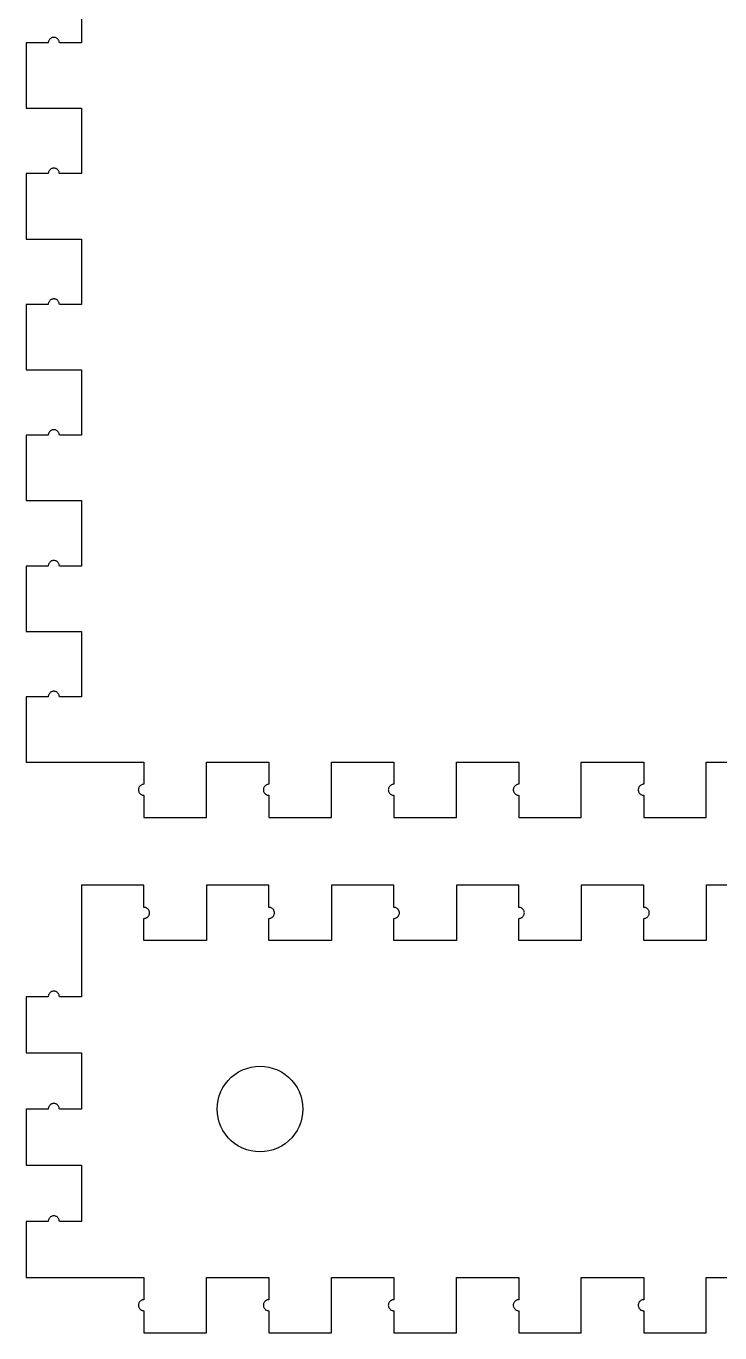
# Model space of a CAD drawing. Header units: metres. Extents: x -123 to 193, y -3 to 291.
# Drawn here: x -3.1 to 35.8, y -3.1 to 70.2 of the extents above; entities that cross this region are included whole.
import ezdxf

# ---------------------------------------------------------------- set-up
doc = ezdxf.new("R2010")
doc.units = ezdxf.units.M

msp = doc.modelspace()

# ---------------------------------------------------------------- linework, layer by layer
for p, q in [((0, 72.9), (0, 69.2333)), ((-1.85999, 69.2333), (-3.09999, 69.2333)), ((-3.09999, 69.2333), (-3.09999, 65.5667)), ((-1.85829, 69.2657), (-1.85999, 69.2333)), ((-1.85321, 69.2978), (-1.85829, 69.2657)), ((-1.84482, 69.3291), (-1.85321, 69.2978)), ((-1.83319, 69.3594), (-1.84482, 69.3291)), ((-1.81845, 69.3883), (-1.83319, 69.3594)), ((-1.80078, 69.4155), (-1.81845, 69.3883)), ((-1.78036, 69.4407), (-1.80078, 69.4155)), ((-1.75742, 69.4637), (-1.78036, 69.4407)), ((-1.73219, 69.4841), (-1.75742, 69.4637)), ((-1.70499, 69.5018), (-1.73219, 69.4841)), ((-1.67607, 69.5165), (-1.70499, 69.5018)), ((-1.64578, 69.5281), (-1.67607, 69.5165)), ((-1.61444, 69.5365), (-1.64578, 69.5281)), ((-1.5824, 69.5416), (-1.61444, 69.5365)), ((-1.54999, 69.5433), (-1.5824, 69.5416)), ((-1.51758, 69.5416), (-1.54999, 69.5433)), ((-1.48553, 69.5365), (-1.51758, 69.5416)), ((-1.45419, 69.5281), (-1.48553, 69.5365)), ((-1.4239, 69.5165), (-1.45419, 69.5281)), ((-1.39499, 69.5018), (-1.4239, 69.5165)), ((-1.36777, 69.4841), (-1.39499, 69.5018)), ((-1.34256, 69.4637), (-1.36777, 69.4841)), ((-1.31961, 69.4407), (-1.34256, 69.4637)), ((-1.29919, 69.4155), (-1.31961, 69.4407)), ((-1.28152, 69.3883), (-1.29919, 69.4155)), ((-1.26678, 69.3594), (-1.28152, 69.3883)), ((-1.25516, 69.3291), (-1.26678, 69.3594)), ((-1.24677, 69.2978), (-1.25516, 69.3291)), ((-1.24168, 69.2657), (-1.24677, 69.2978)), ((-1.23999, 69.2333), (-1.24168, 69.2657)), ((0, 69.2333), (-1.23999, 69.2333)), ((-3.09999, 65.5667), (0, 65.5667)), ((0, 65.5667), (0, 61.9)), ((-1.85999, 61.9), (-3.09999, 61.9)), ((-3.09999, 61.9), (-3.09999, 58.2333)), ((-1.85829, 61.9324), (-1.85999, 61.9)), ((-1.85321, 61.9644), (-1.85829, 61.9324)), ((-1.84482, 61.9958), (-1.85321, 61.9644)), ((-1.83319, 62.0261), (-1.84482, 61.9958)), ((-1.81845, 62.055), (-1.83319, 62.0261)), ((-1.80078, 62.0822), (-1.81845, 62.055)), ((-1.78036, 62.1074), (-1.80078, 62.0822)), ((-1.75742, 62.1304), (-1.78036, 62.1074)), ((-1.73219, 62.1508), (-1.75742, 62.1304)), ((-1.70499, 62.1684), (-1.73219, 62.1508)), ((-1.67607, 62.1832), (-1.70499, 62.1684)), ((-1.64578, 62.1948), (-1.67607, 62.1832)), ((-1.61444, 62.2032), (-1.64578, 62.1948)), ((-1.5824, 62.2083), (-1.61444, 62.2032)), ((-1.54999, 62.21), (-1.5824, 62.2083)), ((-1.51758, 62.2083), (-1.54999, 62.21)), ((-1.48553, 62.2032), (-1.51758, 62.2083)), ((-1.45419, 62.1948), (-1.48553, 62.2032)), ((-1.4239, 62.1832), (-1.45419, 62.1948)), ((-1.39499, 62.1684), (-1.4239, 62.1832)), ((-1.36777, 62.1508), (-1.39499, 62.1684)), ((-1.34256, 62.1304), (-1.36777, 62.1508)), ((-1.31961, 62.1074), (-1.34256, 62.1304)), ((-1.29919, 62.0822), (-1.31961, 62.1074)), ((-1.28152, 62.055), (-1.29919, 62.0822)), ((-1.26678, 62.0261), (-1.28152, 62.055)), ((-1.25516, 61.9958), (-1.26678, 62.0261)), ((-1.24677, 61.9644), (-1.25516, 61.9958)), ((-1.24168, 61.9324), (-1.24677, 61.9644)), ((-1.23999, 61.9), (-1.24168, 61.9324)), ((0, 61.9), (-1.23999, 61.9)), ((-3.09999, 58.2333), (0, 58.2333)), ((0, 58.2333), (0, 54.5667)), ((-1.85999, 54.5667), (-3.09999, 54.5667)), ((-3.09999, 54.5667), (-3.09999, 50.9)), ((-1.85829, 54.5991), (-1.85999, 54.5667)), ((-1.85321, 54.6311), (-1.85829, 54.5991)), ((-1.84482, 54.6624), (-1.85321, 54.6311)), ((-1.83319, 54.6927), (-1.84482, 54.6624)), ((-1.81845, 54.7216), (-1.83319, 54.6927)), ((-1.80078, 54.7489), (-1.81845, 54.7216)), ((-1.78036, 54.7741), (-1.80078, 54.7489)), ((-1.75742, 54.797), (-1.78036, 54.7741)), ((-1.73219, 54.8174), (-1.75742, 54.797)), ((-1.70499, 54.8351), (-1.73219, 54.8174)), ((-1.67607, 54.8499), (-1.70499, 54.8351)), ((-1.64578, 54.8615), (-1.67607, 54.8499)), ((-1.61444, 54.8699), (-1.64578, 54.8615)), ((-1.5824, 54.875), (-1.61444, 54.8699)), ((-1.54999, 54.8766), (-1.5824, 54.875)), ((-1.51758, 54.875), (-1.54999, 54.8766)), ((-1.48553, 54.8699), (-1.51758, 54.875)), ((-1.45419, 54.8615), (-1.48553, 54.8699)), ((-1.4239, 54.8499), (-1.45419, 54.8615)), ((-1.39499, 54.8351), (-1.4239, 54.8499)), ((-1.36777, 54.8174), (-1.39499, 54.8351)), ((-1.34256, 54.797), (-1.36777, 54.8174)), ((-1.31961, 54.7741), (-1.34256, 54.797)), ((-1.29919, 54.7489), (-1.31961, 54.7741)), ((-1.28152, 54.7216), (-1.29919, 54.7489)), ((-1.26678, 54.6927), (-1.28152, 54.7216)), ((-1.25516, 54.6624), (-1.26678, 54.6927)), ((-1.24677, 54.6311), (-1.25516, 54.6624)), ((-1.24168, 54.5991), (-1.24677, 54.6311)), ((-1.23999, 54.5667), (-1.24168, 54.5991)), ((0, 54.5667), (-1.23999, 54.5667)), ((-3.09999, 50.9), (0, 50.9)), ((0, 50.9), (0, 47.2333)), ((-1.85999, 47.2333), (-3.09999, 47.2333)), ((-3.09999, 47.2333), (-3.09999, 43.5667)), ((-1.85829, 47.2657), (-1.85999, 47.2333)), ((-1.85321, 47.2978), (-1.85829, 47.2657)), ((-1.84482, 47.3291), (-1.85321, 47.2978)), ((-1.83319, 47.3594), (-1.84482, 47.3291)), ((-1.81845, 47.3883), (-1.83319, 47.3594)), ((-1.80078, 47.4155), (-1.81845, 47.3883)), ((-1.78036, 47.4407), (-1.80078, 47.4155)), ((-1.75742, 47.4637), (-1.78036, 47.4407)), ((-1.73219, 47.4841), (-1.75742, 47.4637)), ((-1.70499, 47.5018), (-1.73219, 47.4841)), ((-1.67607, 47.5165), (-1.70499, 47.5018)), ((-1.64578, 47.5281), (-1.67607, 47.5165)), ((-1.61444, 47.5365), (-1.64578, 47.5281)), ((-1.5824, 47.5416), (-1.61444, 47.5365)), ((-1.54999, 47.5433), (-1.5824, 47.5416)), ((-1.51758, 47.5416), (-1.54999, 47.5433)), ((-1.48553, 47.5365), (-1.51758, 47.5416)), ((-1.45419, 47.5281), (-1.48553, 47.5365)), ((-1.4239, 47.5165), (-1.45419, 47.5281)), ((-1.39499, 47.5018), (-1.4239, 47.5165)), ((-1.36777, 47.4841), (-1.39499, 47.5018)), ((-1.34256, 47.4637), (-1.36777, 47.4841)), ((-1.31961, 47.4407), (-1.34256, 47.4637)), ((-1.29919, 47.4155), (-1.31961, 47.4407)), ((-1.28152, 47.3883), (-1.29919, 47.4155)), ((-1.26678, 47.3594), (-1.28152, 47.3883)), ((-1.25516, 47.3291), (-1.26678, 47.3594)), ((-1.24677, 47.2978), (-1.25516, 47.3291)), ((-1.24168, 47.2657), (-1.24677, 47.2978)), ((-1.23999, 47.2333), (-1.24168, 47.2657)), ((0, 47.2333), (-1.23999, 47.2333)), ((-3.09999, 43.5667), (0, 43.5667)), ((0, 43.5667), (0, 39.9)), ((-1.85999, 39.9), (-3.09999, 39.9)), ((-3.09999, 39.9), (-3.09999, 36.2333)), ((-1.85829, 39.9324), (-1.85999, 39.9)), ((-1.85321, 39.9644), (-1.85829, 39.9324)), ((-1.84482, 39.9958), (-1.85321, 39.9644)), ((-1.83319, 40.0261), (-1.84482, 39.9958)), ((-1.81845, 40.055), (-1.83319, 40.0261)), ((-1.80078, 40.0822), (-1.81845, 40.055)), ((-1.78036, 40.1074), (-1.80078, 40.0822)), ((-1.75742, 40.1304), (-1.78036, 40.1074)), ((-1.73219, 40.1508), (-1.75742, 40.1304)), ((-1.70499, 40.1684), (-1.73219, 40.1508)), ((-1.67607, 40.1832), (-1.70499, 40.1684)), ((-1.64578, 40.1948), (-1.67607, 40.1832)), ((-1.61444, 40.2032), (-1.64578, 40.1948)), ((-1.5824, 40.2083), (-1.61444, 40.2032)), ((-1.54999, 40.21), (-1.5824, 40.2083)), ((-1.51758, 40.2083), (-1.54999, 40.21)), ((-1.48553, 40.2032), (-1.51758, 40.2083)), ((-1.45419, 40.1948), (-1.48553, 40.2032)), ((-1.4239, 40.1832), (-1.45419, 40.1948)), ((-1.39499, 40.1684), (-1.4239, 40.1832)), ((-1.36777, 40.1508), (-1.39499, 40.1684)), ((-1.34256, 40.1304), (-1.36777, 40.1508)), ((-1.31961, 40.1074), (-1.34256, 40.1304)), ((-1.29919, 40.0822), (-1.31961, 40.1074)), ((-1.28152, 40.055), (-1.29919, 40.0822)), ((-1.26678, 40.0261), (-1.28152, 40.055)), ((-1.25516, 39.9958), (-1.26678, 40.0261)), ((-1.24677, 39.9644), (-1.25516, 39.9958)), ((-1.24168, 39.9324), (-1.24677, 39.9644)), ((-1.23999, 39.9), (-1.24168, 39.9324)), ((0, 39.9), (-1.23999, 39.9)), ((-3.09999, 36.2333), (0, 36.2333)), ((0, 36.2333), (0, 32.5667)), ((-1.85999, 32.5667), (-3.09999, 32.5667)), ((-3.09999, 32.5667), (-3.09999, 28.9)), ((-1.85829, 32.5991), (-1.85999, 32.5667)), ((-1.85321, 32.6311), (-1.85829, 32.5991)), ((-1.84482, 32.6624), (-1.85321, 32.6311)), ((-1.83319, 32.6927), (-1.84482, 32.6624)), ((-1.81845, 32.7216), (-1.83319, 32.6927)), ((-1.80078, 32.7489), (-1.81845, 32.7216)), ((-1.78036, 32.7741), (-1.80078, 32.7489)), ((-1.75742, 32.797), (-1.78036, 32.7741)), ((-1.73219, 32.8174), (-1.75742, 32.797)), ((-1.70499, 32.8351), (-1.73219, 32.8174)), ((-1.67607, 32.8499), (-1.70499, 32.8351)), ((-1.64578, 32.8615), (-1.67607, 32.8499)), ((-1.61444, 32.8699), (-1.64578, 32.8615)), ((-1.5824, 32.875), (-1.61444, 32.8699)), ((-1.54999, 32.8766), (-1.5824, 32.875)), ((-1.51758, 32.875), (-1.54999, 32.8766)), ((-1.48553, 32.8699), (-1.51758, 32.875)), ((-1.45419, 32.8615), (-1.48553, 32.8699)), ((-1.4239, 32.8499), (-1.45419, 32.8615)), ((-1.39499, 32.8351), (-1.4239, 32.8499)), ((-1.36777, 32.8174), (-1.39499, 32.8351)), ((-1.34256, 32.797), (-1.36777, 32.8174)), ((-1.31961, 32.7741), (-1.34256, 32.797)), ((-1.29919, 32.7489), (-1.31961, 32.7741)), ((-1.28152, 32.7216), (-1.29919, 32.7489)), ((-1.26678, 32.6927), (-1.28152, 32.7216)), ((-1.25516, 32.6624), (-1.26678, 32.6927)), ((-1.24677, 32.6311), (-1.25516, 32.6624)), ((-1.24168, 32.5991), (-1.24677, 32.6311)), ((-1.23999, 32.5667), (-1.24168, 32.5991)), ((0, 32.5667), (-1.23999, 32.5667)), ((-3.09999, 28.9), (3.5, 28.9)), ((3.5, 28.9), (3.5, 27.66)), ((7, 28.9), (10.5, 28.9)), ((7, 25.8), (7, 28.9)), ((10.5, 28.9), (10.5, 27.66)), ((14, 25.8), (14, 28.9)), ((14, 28.9), (17.5, 28.9)), ((17.5, 28.9), (17.5, 27.66)), ((21, 25.8), (21, 28.9)), ((21, 28.9), (24.5, 28.9)), ((24.5, 28.9), (24.5, 27.66)), ((28, 25.8), (28, 28.9)), ((28, 28.9), (31.5, 28.9)), ((31.5, 28.9), (31.5, 27.66)), ((35, 25.8), (35, 28.9)), ((35, 28.9), (38.5, 28.9)), ((3.19171, 27.3824), (3.19, 27.35)), ((3.19, 27.35), (3.19171, 27.3176)), ((3.19678, 27.4145), (3.19171, 27.3824)), ((3.19171, 27.3176), (3.19678, 27.2856)), ((3.20518, 27.4458), (3.19678, 27.4145)), ((3.19678, 27.2856), (3.20518, 27.2542)), ((3.21681, 27.4761), (3.20518, 27.4458)), ((3.20518, 27.2542), (3.21681, 27.2239)), ((3.23154, 27.505), (3.21681, 27.4761)), ((3.21681, 27.2239), (3.23154, 27.195)), ((3.24921, 27.5322), (3.23154, 27.505)), ((3.23154, 27.195), (3.24921, 27.1678)), ((3.26964, 27.5574), (3.24921, 27.5322)), ((3.24921, 27.1678), (3.26964, 27.1426)), ((3.29257, 27.5804), (3.26964, 27.5574)), ((3.26964, 27.1426), (3.29257, 27.1196)), ((3.31779, 27.6008), (3.29257, 27.5804)), ((3.29257, 27.1196), (3.31779, 27.0992)), ((3.345, 27.6185), (3.31779, 27.6008)), ((3.37392, 27.6332), (3.345, 27.6185)), ((3.40421, 27.6448), (3.37392, 27.6332)), ((3.43556, 27.6532), (3.40421, 27.6448)), ((3.46761, 27.6583), (3.43556, 27.6532)), ((3.5, 27.66), (3.46761, 27.6583)), ((10.1917, 27.3824), (10.19, 27.35)), ((10.19, 27.35), (10.1917, 27.3176)), ((10.1968, 27.4145), (10.1917, 27.3824)), ((10.1917, 27.3176), (10.1968, 27.2856)), ((10.2052, 27.4458), (10.1968, 27.4145)), ((10.1968, 27.2856), (10.2052, 27.2542)), ((10.2168, 27.4761), (10.2052, 27.4458)), ((10.2052, 27.2542), (10.2168, 27.2239)), ((10.2315, 27.505), (10.2168, 27.4761)), ((10.2168, 27.2239), (10.2315, 27.195)), ((10.2492, 27.5322), (10.2315, 27.505)), ((10.2315, 27.195), (10.2492, 27.1678)), ((10.2696, 27.5574), (10.2492, 27.5322)), ((10.2492, 27.1678), (10.2696, 27.1426)), ((10.2926, 27.5804), (10.2696, 27.5574)), ((10.2696, 27.1426), (10.2926, 27.1196)), ((10.3178, 27.6008), (10.2926, 27.5804)), ((10.2926, 27.1196), (10.3178, 27.0992)), ((10.345, 27.6185), (10.3178, 27.6008)), ((10.3739, 27.6332), (10.345, 27.6185)), ((10.4042, 27.6448), (10.3739, 27.6332)), ((10.4356, 27.6532), (10.4042, 27.6448)), ((10.4676, 27.6583), (10.4356, 27.6532)), ((10.5, 27.66), (10.4676, 27.6583)), ((17.1917, 27.3824), (17.19, 27.35)), ((17.19, 27.35), (17.1917, 27.3176)), ((17.1968, 27.4145), (17.1917, 27.3824)), ((17.1917, 27.3176), (17.1968, 27.2856)), ((17.2052, 27.4458), (17.1968, 27.4145)), ((17.1968, 27.2856), (17.2052, 27.2542)), ((17.2168, 27.4761), (17.2052, 27.4458)), ((17.2052, 27.2542), (17.2168, 27.2239)), ((17.2315, 27.505), (17.2168, 27.4761)), ((17.2168, 27.2239), (17.2315, 27.195)), ((17.2492, 27.5322), (17.2315, 27.505)), ((17.2315, 27.195), (17.2492, 27.1678)), ((17.2696, 27.5574), (17.2492, 27.5322)), ((17.2492, 27.1678), (17.2696, 27.1426)), ((17.2926, 27.5804), (17.2696, 27.5574)), ((17.2696, 27.1426), (17.2926, 27.1196)), ((17.3178, 27.6008), (17.2926, 27.5804)), ((17.2926, 27.1196), (17.3178, 27.0992)), ((17.345, 27.6185), (17.3178, 27.6008)), ((17.3739, 27.6332), (17.345, 27.6185)), ((17.4042, 27.6448), (17.3739, 27.6332)), ((17.4356, 27.6532), (17.4042, 27.6448)), ((17.4676, 27.6583), (17.4356, 27.6532)), ((17.5, 27.66), (17.4676, 27.6583)), ((24.1917, 27.3824), (24.19, 27.35)), ((24.19, 27.35), (24.1917, 27.3176)), ((24.1968, 27.4145), (24.1917, 27.3824)), ((24.1917, 27.3176), (24.1968, 27.2856)), ((24.2052, 27.4458), (24.1968, 27.4145)), ((24.1968, 27.2856), (24.2052, 27.2542)), ((24.2168, 27.4761), (24.2052, 27.4458)), ((24.2052, 27.2542), (24.2168, 27.2239)), ((24.2315, 27.505), (24.2168, 27.4761)), ((24.2168, 27.2239), (24.2315, 27.195)), ((24.2492, 27.5322), (24.2315, 27.505)), ((24.2315, 27.195), (24.2492, 27.1678)), ((24.2696, 27.5574), (24.2492, 27.5322)), ((24.2492, 27.1678), (24.2696, 27.1426)), ((24.2926, 27.5804), (24.2696, 27.5574)), ((24.2696, 27.1426), (24.2926, 27.1196)), ((24.3178, 27.6008), (24.2926, 27.5804)), ((24.2926, 27.1196), (24.3178, 27.0992)), ((24.345, 27.6185), (24.3178, 27.6008)), ((24.3739, 27.6332), (24.345, 27.6185)), ((24.4042, 27.6448), (24.3739, 27.6332)), ((24.4356, 27.6532), (24.4042, 27.6448)), ((24.4676, 27.6583), (24.4356, 27.6532)), ((24.5, 27.66), (24.4676, 27.6583)), ((31.1917, 27.3824), (31.19, 27.35)), ((31.19, 27.35), (31.1917, 27.3176)), ((31.1968, 27.4145), (31.1917, 27.3824)), ((31.1917, 27.3176), (31.1968, 27.2856)), ((31.2052, 27.4458), (31.1968, 27.4145)), ((31.1968, 27.2856), (31.2052, 27.2542)), ((31.2168, 27.4761), (31.2052, 27.4458)), ((31.2052, 27.2542), (31.2168, 27.2239)), ((31.2315, 27.505), (31.2168, 27.4761)), ((31.2168, 27.2239), (31.2315, 27.195)), ((31.2492, 27.5322), (31.2315, 27.505)), ((31.2315, 27.195), (31.2492, 27.1678)), ((31.2696, 27.5574), (31.2492, 27.5322)), ((31.2492, 27.1678), (31.2696, 27.1426)), ((31.2926, 27.5804), (31.2696, 27.5574)), ((31.2696, 27.1426), (31.2926, 27.1196)), ((31.3178, 27.6008), (31.2926, 27.5804)), ((31.2926, 27.1196), (31.3178, 27.0992)), ((31.345, 27.6185), (31.3178, 27.6008)), ((31.3739, 27.6332), (31.345, 27.6185)), ((31.4042, 27.6448), (31.3739, 27.6332)), ((31.4356, 27.6532), (31.4042, 27.6448)), ((31.4676, 27.6583), (31.4356, 27.6532)), ((31.5, 27.66), (31.4676, 27.6583)), ((3.31779, 27.0992), (3.345, 27.0815)), ((3.345, 27.0815), (3.37392, 27.0668)), ((3.37392, 27.0668), (3.40421, 27.0552)), ((3.40421, 27.0552), (3.43556, 27.0468)), ((3.43556, 27.0468), (3.46761, 27.0417)), ((3.46761, 27.0417), (3.5, 27.04)), ((3.5, 27.04), (3.5, 25.8)), ((10.3178, 27.0992), (10.345, 27.0815)), ((10.345, 27.0815), (10.3739, 27.0668)), ((10.3739, 27.0668), (10.4042, 27.0552)), ((10.4042, 27.0552), (10.4356, 27.0468)), ((10.4356, 27.0468), (10.4676, 27.0417)), ((10.4676, 27.0417), (10.5, 27.04)), ((10.5, 27.04), (10.5, 25.8)), ((17.3178, 27.0992), (17.345, 27.0815)), ((17.345, 27.0815), (17.3739, 27.0668)), ((17.3739, 27.0668), (17.4042, 27.0552)), ((17.4042, 27.0552), (17.4356, 27.0468)), ((17.4356, 27.0468), (17.4676, 27.0417)), ((17.4676, 27.0417), (17.5, 27.04)), ((17.5, 27.04), (17.5, 25.8)), ((24.3178, 27.0992), (24.345, 27.0815)), ((24.345, 27.0815), (24.3739, 27.0668)), ((24.3739, 27.0668), (24.4042, 27.0552)), ((24.4042, 27.0552), (24.4356, 27.0468)), ((24.4356, 27.0468), (24.4676, 27.0417)), ((24.4676, 27.0417), (24.5, 27.04)), ((24.5, 27.04), (24.5, 25.8)), ((31.3178, 27.0992), (31.345, 27.0815)), ((31.345, 27.0815), (31.3739, 27.0668)), ((31.3739, 27.0668), (31.4042, 27.0552)), ((31.4042, 27.0552), (31.4356, 27.0468)), ((31.4356, 27.0468), (31.4676, 27.0417)), ((31.4676, 27.0417), (31.5, 27.04)), ((31.5, 27.04), (31.5, 25.8)), ((3.5, 25.8), (7, 25.8)), ((10.5, 25.8), (14, 25.8)), ((17.5, 25.8), (21, 25.8)), ((24.5, 25.8), (28, 25.8)), ((31.5, 25.8), (35, 25.8)), ((3.5, 22), (0, 22)), ((0, 22), (0, 15.75)), ((3.5, 20.76), (3.5, 22)), ((10.5, 22), (7, 22)), ((7, 22), (7, 18.9)), ((10.5, 20.76), (10.5, 22)), ((17.5, 22), (14, 22)), ((14, 22), (14, 18.9)), ((17.5, 20.76), (17.5, 22)), ((24.5, 22), (21, 22)), ((21, 22), (21, 18.9)), ((24.5, 20.76), (24.5, 22)), ((31.5, 22), (28, 22)), ((28, 22), (28, 18.9)), ((31.5, 20.76), (31.5, 22)), ((38.5, 22), (35, 22)), ((35, 22), (35, 18.9)), ((3.53239, 20.7583), (3.5, 20.76)), ((3.56444, 20.7532), (3.53239, 20.7583)), ((3.59579, 20.7448), (3.56444, 20.7532)), ((3.62608, 20.7332), (3.59579, 20.7448)), ((3.655, 20.7184), (3.62608, 20.7332)), ((3.68221, 20.7008), (3.655, 20.7184)), ((3.70743, 20.6804), (3.68221, 20.7008)), ((3.73036, 20.6574), (3.70743, 20.6804)), ((3.75079, 20.6322), (3.73036, 20.6574)), ((3.76846, 20.605), (3.75079, 20.6322)), ((3.78319, 20.5761), (3.76846, 20.605)), ((3.79482, 20.5458), (3.78319, 20.5761)), ((3.80322, 20.5144), (3.79482, 20.5458)), ((10.5324, 20.7583), (10.5, 20.76)), ((10.5644, 20.7532), (10.5324, 20.7583)), ((10.5958, 20.7448), (10.5644, 20.7532)), ((10.6261, 20.7332), (10.5958, 20.7448)), ((10.655, 20.7184), (10.6261, 20.7332)), ((10.6822, 20.7008), (10.655, 20.7184)), ((10.7074, 20.6804), (10.6822, 20.7008)), ((10.7304, 20.6574), (10.7074, 20.6804)), ((10.7508, 20.6322), (10.7304, 20.6574)), ((10.7685, 20.605), (10.7508, 20.6322)), ((10.7832, 20.5761), (10.7685, 20.605)), ((10.7948, 20.5458), (10.7832, 20.5761)), ((10.8032, 20.5144), (10.7948, 20.5458)), ((17.5324, 20.7583), (17.5, 20.76)), ((17.5644, 20.7532), (17.5324, 20.7583)), ((17.5958, 20.7448), (17.5644, 20.7532)), ((17.6261, 20.7332), (17.5958, 20.7448)), ((17.655, 20.7184), (17.6261, 20.7332)), ((17.6822, 20.7008), (17.655, 20.7184)), ((17.7074, 20.6804), (17.6822, 20.7008)), ((17.7304, 20.6574), (17.7074, 20.6804)), ((17.7508, 20.6322), (17.7304, 20.6574)), ((17.7685, 20.605), (17.7508, 20.6322)), ((17.7832, 20.5761), (17.7685, 20.605)), ((17.7948, 20.5458), (17.7832, 20.5761)), ((17.8032, 20.5144), (17.7948, 20.5458)), ((24.5324, 20.7583), (24.5, 20.76)), ((24.5644, 20.7532), (24.5324, 20.7583)), ((24.5958, 20.7448), (24.5644, 20.7532)), ((24.6261, 20.7332), (24.5958, 20.7448)), ((24.655, 20.7184), (24.6261, 20.7332)), ((24.6822, 20.7008), (24.655, 20.7184)), ((24.7074, 20.6804), (24.6822, 20.7008)), ((24.7304, 20.6574), (24.7074, 20.6804)), ((24.7508, 20.6322), (24.7304, 20.6574)), ((24.7685, 20.605), (24.7508, 20.6322)), ((24.7832, 20.5761), (24.7685, 20.605)), ((24.7948, 20.5458), (24.7832, 20.5761)), ((24.8032, 20.5144), (24.7948, 20.5458)), ((31.5324, 20.7583), (31.5, 20.76)), ((31.5644, 20.7532), (31.5324, 20.7583)), ((31.5958, 20.7448), (31.5644, 20.7532)), ((31.6261, 20.7332), (31.5958, 20.7448)), ((31.655, 20.7184), (31.6261, 20.7332)), ((31.6822, 20.7008), (31.655, 20.7184)), ((31.7074, 20.6804), (31.6822, 20.7008)), ((31.7304, 20.6574), (31.7074, 20.6804)), ((31.7508, 20.6322), (31.7304, 20.6574)), ((31.7685, 20.605), (31.7508, 20.6322)), ((31.7832, 20.5761), (31.7685, 20.605)), ((31.7948, 20.5458), (31.7832, 20.5761)), ((31.8032, 20.5144), (31.7948, 20.5458)), ((3.5, 20.14), (3.53239, 20.1417)), ((3.5, 18.9), (3.5, 20.14)), ((3.53239, 20.1417), (3.56444, 20.1468)), ((3.56444, 20.1468), (3.59579, 20.1552)), ((3.59579, 20.1552), (3.62608, 20.1668)), ((3.62608, 20.1668), (3.655, 20.1815)), ((3.655, 20.1815), (3.68221, 20.1992)), ((3.68221, 20.1992), (3.70743, 20.2196)), ((3.70743, 20.2196), (3.73036, 20.2426)), ((3.73036, 20.2426), (3.75079, 20.2678)), ((3.75079, 20.2678), (3.76846, 20.295)), ((3.76846, 20.295), (3.78319, 20.3239)), ((3.78319, 20.3239), (3.79482, 20.3542)), ((3.79482, 20.3542), (3.80322, 20.3855)), ((3.80829, 20.4824), (3.80322, 20.5144)), ((3.80322, 20.3855), (3.80829, 20.4176)), ((3.81, 20.45), (3.80829, 20.4824)), ((3.80829, 20.4176), (3.81, 20.45)), ((10.5, 20.14), (10.5324, 20.1417)), ((10.5, 18.9), (10.5, 20.14)), ((10.5324, 20.1417), (10.5644, 20.1468)), ((10.5644, 20.1468), (10.5958, 20.1552)), ((10.5958, 20.1552), (10.6261, 20.1668)), ((10.6261, 20.1668), (10.655, 20.1815)), ((10.655, 20.1815), (10.6822, 20.1992)), ((10.6822, 20.1992), (10.7074, 20.2196)), ((10.7074, 20.2196), (10.7304, 20.2426)), ((10.7304, 20.2426), (10.7508, 20.2678)), ((10.7508, 20.2678), (10.7685, 20.295)), ((10.7685, 20.295), (10.7832, 20.3239)), ((10.7832, 20.3239), (10.7948, 20.3542)), ((10.7948, 20.3542), (10.8032, 20.3855)), ((10.8083, 20.4824), (10.8032, 20.5144)), ((10.8032, 20.3855), (10.8083, 20.4176)), ((10.81, 20.45), (10.8083, 20.4824)), ((10.8083, 20.4176), (10.81, 20.45)), ((17.5, 20.14), (17.5324, 20.1417)), ((17.5, 18.9), (17.5, 20.14)), ((17.5324, 20.1417), (17.5644, 20.1468)), ((17.5644, 20.1468), (17.5958, 20.1552)), ((17.5958, 20.1552), (17.6261, 20.1668)), ((17.6261, 20.1668), (17.655, 20.1815)), ((17.655, 20.1815), (17.6822, 20.1992)), ((17.6822, 20.1992), (17.7074, 20.2196)), ((17.7074, 20.2196), (17.7304, 20.2426)), ((17.7304, 20.2426), (17.7508, 20.2678)), ((17.7508, 20.2678), (17.7685, 20.295)), ((17.7685, 20.295), (17.7832, 20.3239)), ((17.7832, 20.3239), (17.7948, 20.3542)), ((17.7948, 20.3542), (17.8032, 20.3855)), ((17.8083, 20.4824), (17.8032, 20.5144)), ((17.8032, 20.3855), (17.8083, 20.4176)), ((17.81, 20.45), (17.8083, 20.4824)), ((17.8083, 20.4176), (17.81, 20.45)), ((24.5, 20.14), (24.5324, 20.1417)), ((24.5, 18.9), (24.5, 20.14)), ((24.5324, 20.1417), (24.5644, 20.1468)), ((24.5644, 20.1468), (24.5958, 20.1552)), ((24.5958, 20.1552), (24.6261, 20.1668)), ((24.6261, 20.1668), (24.655, 20.1815)), ((24.655, 20.1815), (24.6822, 20.1992)), ((24.6822, 20.1992), (24.7074, 20.2196)), ((24.7074, 20.2196), (24.7304, 20.2426)), ((24.7304, 20.2426), (24.7508, 20.2678)), ((24.7508, 20.2678), (24.7685, 20.295)), ((24.7685, 20.295), (24.7832, 20.3239)), ((24.7832, 20.3239), (24.7948, 20.3542)), ((24.7948, 20.3542), (24.8032, 20.3855)), ((24.8083, 20.4824), (24.8032, 20.5144)), ((24.8032, 20.3855), (24.8083, 20.4176)), ((24.81, 20.45), (24.8083, 20.4824)), ((24.8083, 20.4176), (24.81, 20.45)), ((31.5, 20.14), (31.5324, 20.1417)), ((31.5, 18.9), (31.5, 20.14)), ((31.5324, 20.1417), (31.5644, 20.1468)), ((31.5644, 20.1468), (31.5958, 20.1552)), ((31.5958, 20.1552), (31.6261, 20.1668)), ((31.6261, 20.1668), (31.655, 20.1815)), ((31.655, 20.1815), (31.6822, 20.1992)), ((31.6822, 20.1992), (31.7074, 20.2196)), ((31.7074, 20.2196), (31.7304, 20.2426)), ((31.7304, 20.2426), (31.7508, 20.2678)), ((31.7508, 20.2678), (31.7685, 20.295)), ((31.7685, 20.295), (31.7832, 20.3239)), ((31.7832, 20.3239), (31.7948, 20.3542)), ((31.7948, 20.3542), (31.8032, 20.3855)), ((31.8083, 20.4824), (31.8032, 20.5144)), ((31.8032, 20.3855), (31.8083, 20.4176)), ((31.81, 20.45), (31.8083, 20.4824)), ((31.8083, 20.4176), (31.81, 20.45)), ((7, 18.9), (3.5, 18.9)), ((14, 18.9), (10.5, 18.9)), ((21, 18.9), (17.5, 18.9)), ((28, 18.9), (24.5, 18.9)), ((35, 18.9), (31.5, 18.9)), ((-1.85999, 15.75), (-3.09999, 15.75)), ((-3.09999, 15.75), (-3.09999, 12.6)), ((-1.85829, 15.7824), (-1.85999, 15.75)), ((-1.85321, 15.8144), (-1.85829, 15.7824)), ((-1.84482, 15.8458), (-1.85321, 15.8144)), ((-1.83319, 15.8761), (-1.84482, 15.8458)), ((-1.81845, 15.905), (-1.83319, 15.8761)), ((-1.80078, 15.9322), (-1.81845, 15.905)), ((-1.78036, 15.9574), (-1.80078, 15.9322)), ((-1.75742, 15.9804), (-1.78036, 15.9574)), ((-1.73219, 16.0008), (-1.75742, 15.9804)), ((-1.70499, 16.0184), (-1.73219, 16.0008)), ((-1.67607, 16.0332), (-1.70499, 16.0184)), ((-1.64578, 16.0448), (-1.67607, 16.0332)), ((-1.61444, 16.0532), (-1.64578, 16.0448)), ((-1.5824, 16.0583), (-1.61444, 16.0532)), ((-1.54999, 16.06), (-1.5824, 16.0583)), ((-1.51758, 16.0583), (-1.54999, 16.06)), ((-1.48553, 16.0532), (-1.51758, 16.0583)), ((-1.45419, 16.0448), (-1.48553, 16.0532)), ((-1.4239, 16.0332), (-1.45419, 16.0448)), ((-1.39499, 16.0184), (-1.4239, 16.0332)), ((-1.36777, 16.0008), (-1.39499, 16.0184)), ((-1.34256, 15.9804), (-1.36777, 16.0008)), ((-1.31961, 15.9574), (-1.34256, 15.9804)), ((-1.29919, 15.9322), (-1.31961, 15.9574)), ((-1.28152, 15.905), (-1.29919, 15.9322)), ((-1.26678, 15.8761), (-1.28152, 15.905)), ((-1.25516, 15.8458), (-1.26678, 15.8761)), ((-1.24677, 15.8144), (-1.25516, 15.8458)), ((-1.24168, 15.7824), (-1.24677, 15.8144)), ((-1.23999, 15.75), (-1.24168, 15.7824)), ((0, 15.75), (-1.23999, 15.75)), ((-3.09999, 12.6), (0, 12.6)), ((0, 12.6), (0, 9.44998)), ((9.02382, 11.6425), (9.25835, 11.7325)), ((9.25835, 11.7325), (9.50101, 11.7975)), ((9.50101, 11.7975), (9.74913, 11.8368)), ((9.74913, 11.8368), (10, 11.85)), ((10, 11.85), (10.2509, 11.8368)), ((10.2509, 11.8368), (10.499, 11.7975)), ((10.499, 11.7975), (10.7416, 11.7325)), ((10.7416, 11.7325), (10.9762, 11.6425)), ((8.05835, 10.8607), (8.21645, 11.0559)), ((8.21645, 11.0559), (8.39407, 11.2335)), ((8.39407, 11.2335), (8.58931, 11.3916)), ((8.58931, 11.3916), (8.79999, 11.5285)), ((8.79999, 11.5285), (9.02382, 11.6425)), ((10.9762, 11.6425), (11.2, 11.5285)), ((11.2, 11.5285), (11.4107, 11.3916)), ((11.4107, 11.3916), (11.6059, 11.2335)), ((11.6059, 11.2335), (11.7835, 11.0559)), ((11.7835, 11.0559), (11.9416, 10.8607)), ((7.71745, 10.1916), (7.80748, 10.4262)), ((7.80748, 10.4262), (7.92152, 10.65)), ((7.92152, 10.65), (8.05835, 10.8607)), ((11.9416, 10.8607), (12.0785, 10.65)), ((12.0785, 10.65), (12.1925, 10.4262)), ((12.1925, 10.4262), (12.2825, 10.1916)), ((-1.84482, 9.54578), (-1.85321, 9.51443)), ((-1.83319, 9.57607), (-1.84482, 9.54578)), ((-1.81845, 9.60498), (-1.83319, 9.57607)), ((-1.80078, 9.63219), (-1.81845, 9.60498)), ((-1.78036, 9.65741), (-1.80078, 9.63219)), ((-1.75742, 9.68036), (-1.78036, 9.65741)), ((-1.73219, 9.70078), (-1.75742, 9.68036)), ((-1.70499, 9.71844), (-1.73219, 9.70078)), ((-1.67607, 9.73318), (-1.70499, 9.71844)), ((-1.64578, 9.74481), (-1.67607, 9.73318)), ((-1.61444, 9.7532), (-1.64578, 9.74481)), ((-1.5824, 9.75829), (-1.61444, 9.7532)), ((-1.54999, 9.75998), (-1.5824, 9.75829)), ((-1.51758, 9.75829), (-1.54999, 9.75998)), ((-1.48553, 9.7532), (-1.51758, 9.75829)), ((-1.45419, 9.74481), (-1.48553, 9.7532)), ((-1.4239, 9.73318), (-1.45419, 9.74481)), ((-1.39499, 9.71844), (-1.4239, 9.73318)), ((-1.36777, 9.70078), (-1.39499, 9.71844)), ((-1.34256, 9.68036), (-1.36777, 9.70078)), ((-1.31961, 9.65741), (-1.34256, 9.68036)), ((-1.29919, 9.63219), (-1.31961, 9.65741)), ((-1.28152, 9.60498), (-1.29919, 9.63219)), ((-1.26678, 9.57607), (-1.28152, 9.60498)), ((-1.25516, 9.54578), (-1.26678, 9.57607)), ((-1.24677, 9.51443), (-1.25516, 9.54578)), ((7.59999, 9.45), (7.61314, 9.70087)), ((7.61314, 9.70087), (7.65244, 9.94897)), ((7.65244, 9.94897), (7.71745, 10.1916)), ((12.2825, 10.1916), (12.3475, 9.94897)), ((12.3475, 9.94897), (12.3868, 9.70087)), ((12.3868, 9.70087), (12.4, 9.45)), ((-1.85999, 9.44998), (-3.09999, 9.44998)), ((-3.09999, 9.44998), (-3.09999, 6.29999)), ((-1.85829, 9.48239), (-1.85999, 9.44998)), ((-1.85321, 9.51443), (-1.85829, 9.48239)), ((-1.24168, 9.48239), (-1.24677, 9.51443)), ((-1.23999, 9.44998), (-1.24168, 9.48239)), ((0, 9.44998), (-1.23999, 9.44998)), ((7.61314, 9.19913), (7.59999, 9.45)), ((7.65244, 8.951), (7.61314, 9.19913)), ((7.71745, 8.70836), (7.65244, 8.951)), ((12.3475, 8.951), (12.2825, 8.70836)), ((12.3868, 9.19913), (12.3475, 8.951)), ((12.4, 9.45), (12.3868, 9.19913)), ((7.80748, 8.47383), (7.71745, 8.70836)), ((7.92152, 8.25), (7.80748, 8.47383)), ((8.05835, 8.03931), (7.92152, 8.25)), ((12.0785, 8.25), (11.9416, 8.03931)), ((12.1925, 8.47383), (12.0785, 8.25)), ((12.2825, 8.70836), (12.1925, 8.47383)), ((8.21645, 7.84409), (8.05835, 8.03931)), ((8.39407, 7.66644), (8.21645, 7.84409)), ((8.58931, 7.50835), (8.39407, 7.66644)), ((8.79999, 7.37154), (8.58931, 7.50835)), ((9.02382, 7.25748), (8.79999, 7.37154)), ((11.2, 7.37154), (10.9762, 7.25748)), ((11.4107, 7.50835), (11.2, 7.37154)), ((11.6059, 7.66644), (11.4107, 7.50835)), ((11.7835, 7.84409), (11.6059, 7.66644)), ((11.9416, 8.03931), (11.7835, 7.84409)), ((9.25835, 7.16745), (9.02382, 7.25748)), ((9.50101, 7.10243), (9.25835, 7.16745)), ((9.74913, 7.06314), (9.50101, 7.10243)), ((10, 7.04999), (9.74913, 7.06314)), ((10.2509, 7.06314), (10, 7.04999)), ((10.499, 7.10243), (10.2509, 7.06314)), ((10.7416, 7.16745), (10.499, 7.10243)), ((10.9762, 7.25748), (10.7416, 7.16745)), ((-3.09999, 6.29999), (0, 6.29999)), ((0, 6.29999), (0, 3.14999)), ((-1.85999, 3.14999), (-3.09999, 3.14999)), ((-3.09999, 3.14999), (-3.09999, 0)), ((-1.85829, 3.1824), (-1.85999, 3.14999)), ((-1.85321, 3.21445), (-1.85829, 3.1824)), ((-1.84482, 3.24579), (-1.85321, 3.21445)), ((-1.83319, 3.27608), (-1.84482, 3.24579)), ((-1.81845, 3.30499), (-1.83319, 3.27608)), ((-1.80078, 3.3322), (-1.81845, 3.30499)), ((-1.78036, 3.35742), (-1.80078, 3.3322)), ((-1.75742, 3.38037), (-1.78036, 3.35742)), ((-1.73219, 3.40079), (-1.75742, 3.38037)), ((-1.70499, 3.41846), (-1.73219, 3.40079)), ((-1.67607, 3.4332), (-1.70499, 3.41846)), ((-1.64578, 3.44482), (-1.67607, 3.4332)), ((-1.61444, 3.45322), (-1.64578, 3.44482)), ((-1.5824, 3.4583), (-1.61444, 3.45322)), ((-1.54999, 3.45999), (-1.5824, 3.4583)), ((-1.51758, 3.4583), (-1.54999, 3.45999)), ((-1.48553, 3.45322), (-1.51758, 3.4583)), ((-1.45419, 3.44482), (-1.48553, 3.45322)), ((-1.4239, 3.4332), (-1.45419, 3.44482)), ((-1.39499, 3.41846), (-1.4239, 3.4332)), ((-1.36777, 3.40079), (-1.39499, 3.41846)), ((-1.34256, 3.38037), (-1.36777, 3.40079)), ((-1.31961, 3.35742), (-1.34256, 3.38037)), ((-1.29919, 3.3322), (-1.31961, 3.35742)), ((-1.28152, 3.30499), (-1.29919, 3.3322)), ((-1.26678, 3.27608), (-1.28152, 3.30499)), ((-1.25516, 3.24579), (-1.26678, 3.27608)), ((-1.24677, 3.21445), (-1.25516, 3.24579)), ((-1.24168, 3.1824), (-1.24677, 3.21445)), ((-1.23999, 3.14999), (-1.24168, 3.1824)), ((0, 3.14999), (-1.23999, 3.14999)), ((-3.09999, 0), (3.5, 0)), ((3.5, 0), (3.5, -1.23999)), ((7, 0), (10.5, 0)), ((7, -3.09999), (7, 0)), ((10.5, 0), (10.5, -1.23999)), ((14, -3.09999), (14, 0)), ((14, 0), (17.5, 0)), ((17.5, 0), (17.5, -1.23999)), ((21, -3.09999), (21, 0)), ((21, 0), (24.5, 0)), ((24.5, 0), (24.5, -1.23999)), ((28, -3.09999), (28, 0)), ((28, 0), (31.5, 0)), ((31.5, 0), (31.5, -1.23999)), ((35, -3.09999), (35, 0)), ((35, 0), (38.5, 0)), ((3.20518, -1.45419), (3.19678, -1.48553)), ((3.21681, -1.4239), (3.20518, -1.45419)), ((3.23154, -1.39499), (3.21681, -1.4239)), ((3.24921, -1.36777), (3.23154, -1.39499)), ((3.26964, -1.34256), (3.24921, -1.36777)), ((3.29257, -1.31961), (3.26964, -1.34256)), ((3.31779, -1.29919), (3.29257, -1.31961)), ((3.345, -1.28152), (3.31779, -1.29919)), ((3.37392, -1.26678), (3.345, -1.28152)), ((3.40421, -1.25516), (3.37392, -1.26678)), ((3.43556, -1.24677), (3.40421, -1.25516)), ((3.46761, -1.24168), (3.43556, -1.24677)), ((3.5, -1.23999), (3.46761, -1.24168)), ((10.2052, -1.45419), (10.1968, -1.48553)), ((10.2168, -1.4239), (10.2052, -1.45419)), ((10.2315, -1.39499), (10.2168, -1.4239)), ((10.2492, -1.36777), (10.2315, -1.39499)), ((10.2696, -1.34256), (10.2492, -1.36777)), ((10.2926, -1.31961), (10.2696, -1.34256)), ((10.3178, -1.29919), (10.2926, -1.31961)), ((10.345, -1.28152), (10.3178, -1.29919)), ((10.3739, -1.26678), (10.345, -1.28152)), ((10.4042, -1.25516), (10.3739, -1.26678)), ((10.4356, -1.24677), (10.4042, -1.25516)), ((10.4676, -1.24168), (10.4356, -1.24677)), ((10.5, -1.23999), (10.4676, -1.24168)), ((17.2052, -1.45419), (17.1968, -1.48553)), ((17.2168, -1.4239), (17.2052, -1.45419)), ((17.2315, -1.39499), (17.2168, -1.4239)), ((17.2492, -1.36777), (17.2315, -1.39499)), ((17.2696, -1.34256), (17.2492, -1.36777)), ((17.2926, -1.31961), (17.2696, -1.34256)), ((17.3178, -1.29919), (17.2926, -1.31961)), ((17.345, -1.28152), (17.3178, -1.29919)), ((17.3739, -1.26678), (17.345, -1.28152)), ((17.4042, -1.25516), (17.3739, -1.26678)), ((17.4356, -1.24677), (17.4042, -1.25516)), ((17.4676, -1.24168), (17.4356, -1.24677)), ((17.5, -1.23999), (17.4676, -1.24168)), ((24.2052, -1.45419), (24.1968, -1.48553)), ((24.2168, -1.4239), (24.2052, -1.45419)), ((24.2315, -1.39499), (24.2168, -1.4239)), ((24.2492, -1.36777), (24.2315, -1.39499)), ((24.2696, -1.34256), (24.2492, -1.36777)), ((24.2926, -1.31961), (24.2696, -1.34256)), ((24.3178, -1.29919), (24.2926, -1.31961)), ((24.345, -1.28152), (24.3178, -1.29919)), ((24.3739, -1.26678), (24.345, -1.28152)), ((24.4042, -1.25516), (24.3739, -1.26678)), ((24.4356, -1.24677), (24.4042, -1.25516)), ((24.4676, -1.24168), (24.4356, -1.24677)), ((24.5, -1.23999), (24.4676, -1.24168)), ((31.2052, -1.45419), (31.1968, -1.48553)), ((31.2168, -1.4239), (31.2052, -1.45419)), ((31.2315, -1.39499), (31.2168, -1.4239)), ((31.2492, -1.36777), (31.2315, -1.39499)), ((31.2696, -1.34256), (31.2492, -1.36777)), ((31.2926, -1.31961), (31.2696, -1.34256)), ((31.3178, -1.29919), (31.2926, -1.31961)), ((31.345, -1.28152), (31.3178, -1.29919)), ((31.3739, -1.26678), (31.345, -1.28152)), ((31.4042, -1.25516), (31.3739, -1.26678)), ((31.4356, -1.24677), (31.4042, -1.25516)), ((31.4676, -1.24168), (31.4356, -1.24677)), ((31.5, -1.23999), (31.4676, -1.24168)), ((3.19171, -1.51758), (3.19, -1.54999)), ((3.19, -1.54999), (3.19171, -1.5824)), ((3.19678, -1.48553), (3.19171, -1.51758)), ((3.19171, -1.5824), (3.19678, -1.61444)), ((3.19678, -1.61444), (3.20518, -1.64578)), ((3.20518, -1.64578), (3.21681, -1.67607)), ((3.21681, -1.67607), (3.23154, -1.70499)), ((3.23154, -1.70499), (3.24921, -1.73219)), ((3.24921, -1.73219), (3.26964, -1.75742)), ((3.26964, -1.75742), (3.29257, -1.78036)), ((3.29257, -1.78036), (3.31779, -1.80078)), ((3.31779, -1.80078), (3.345, -1.81845)), ((3.345, -1.81845), (3.37392, -1.83319)), ((3.37392, -1.83319), (3.40421, -1.84482)), ((3.40421, -1.84482), (3.43556, -1.85321)), ((3.43556, -1.85321), (3.46761, -1.85829)), ((3.46761, -1.85829), (3.5, -1.85999)), ((3.5, -1.85999), (3.5, -3.09999)), ((10.1917, -1.51758), (10.19, -1.54999)), ((10.19, -1.54999), (10.1917, -1.5824)), ((10.1968, -1.48553), (10.1917, -1.51758)), ((10.1917, -1.5824), (10.1968, -1.61444)), ((10.1968, -1.61444), (10.2052, -1.64578)), ((10.2052, -1.64578), (10.2168, -1.67607)), ((10.2168, -1.67607), (10.2315, -1.70499)), ((10.2315, -1.70499), (10.2492, -1.73219)), ((10.2492, -1.73219), (10.2696, -1.75742)), ((10.2696, -1.75742), (10.2926, -1.78036)), ((10.2926, -1.78036), (10.3178, -1.80078)), ((10.3178, -1.80078), (10.345, -1.81845)), ((10.345, -1.81845), (10.3739, -1.83319)), ((10.3739, -1.83319), (10.4042, -1.84482)), ((10.4042, -1.84482), (10.4356, -1.85321)), ((10.4356, -1.85321), (10.4676, -1.85829)), ((10.4676, -1.85829), (10.5, -1.85999)), ((10.5, -1.85999), (10.5, -3.09999)), ((17.1917, -1.51758), (17.19, -1.54999)), ((17.19, -1.54999), (17.1917, -1.5824)), ((17.1968, -1.48553), (17.1917, -1.51758)), ((17.1917, -1.5824), (17.1968, -1.61444)), ((17.1968, -1.61444), (17.2052, -1.64578)), ((17.2052, -1.64578), (17.2168, -1.67607)), ((17.2168, -1.67607), (17.2315, -1.70499)), ((17.2315, -1.70499), (17.2492, -1.73219)), ((17.2492, -1.73219), (17.2696, -1.75742)), ((17.2696, -1.75742), (17.2926, -1.78036)), ((17.2926, -1.78036), (17.3178, -1.80078)), ((17.3178, -1.80078), (17.345, -1.81845)), ((17.345, -1.81845), (17.3739, -1.83319)), ((17.3739, -1.83319), (17.4042, -1.84482)), ((17.4042, -1.84482), (17.4356, -1.85321)), ((17.4356, -1.85321), (17.4676, -1.85829)), ((17.4676, -1.85829), (17.5, -1.85999)), ((17.5, -1.85999), (17.5, -3.09999)), ((24.1917, -1.51758), (24.19, -1.54999)), ((24.19, -1.54999), (24.1917, -1.5824)), ((24.1968, -1.48553), (24.1917, -1.51758)), ((24.1917, -1.5824), (24.1968, -1.61444)), ((24.1968, -1.61444), (24.2052, -1.64578)), ((24.2052, -1.64578), (24.2168, -1.67607)), ((24.2168, -1.67607), (24.2315, -1.70499)), ((24.2315, -1.70499), (24.2492, -1.73219)), ((24.2492, -1.73219), (24.2696, -1.75742)), ((24.2696, -1.75742), (24.2926, -1.78036)), ((24.2926, -1.78036), (24.3178, -1.80078)), ((24.3178, -1.80078), (24.345, -1.81845)), ((24.345, -1.81845), (24.3739, -1.83319)), ((24.3739, -1.83319), (24.4042, -1.84482)), ((24.4042, -1.84482), (24.4356, -1.85321)), ((24.4356, -1.85321), (24.4676, -1.85829)), ((24.4676, -1.85829), (24.5, -1.85999)), ((24.5, -1.85999), (24.5, -3.09999)), ((31.1917, -1.51758), (31.19, -1.54999)), ((31.19, -1.54999), (31.1917, -1.5824)), ((31.1968, -1.48553), (31.1917, -1.51758)), ((31.1917, -1.5824), (31.1968, -1.61444)), ((31.1968, -1.61444), (31.2052, -1.64578)), ((31.2052, -1.64578), (31.2168, -1.67607)), ((31.2168, -1.67607), (31.2315, -1.70499)), ((31.2315, -1.70499), (31.2492, -1.73219)), ((31.2492, -1.73219), (31.2696, -1.75742)), ((31.2696, -1.75742), (31.2926, -1.78036)), ((31.2926, -1.78036), (31.3178, -1.80078)), ((31.3178, -1.80078), (31.345, -1.81845)), ((31.345, -1.81845), (31.3739, -1.83319)), ((31.3739, -1.83319), (31.4042, -1.84482)), ((31.4042, -1.84482), (31.4356, -1.85321)), ((31.4356, -1.85321), (31.4676, -1.85829)), ((31.4676, -1.85829), (31.5, -1.85999)), ((31.5, -1.85999), (31.5, -3.09999)), ((3.5, -3.09999), (7, -3.09999)), ((10.5, -3.09999), (14, -3.09999)), ((17.5, -3.09999), (21, -3.09999)), ((24.5, -3.09999), (28, -3.09999)), ((31.5, -3.09999), (35, -3.09999))]:
    msp.add_line(p, q)

doc.saveas('drawing.dxf')
